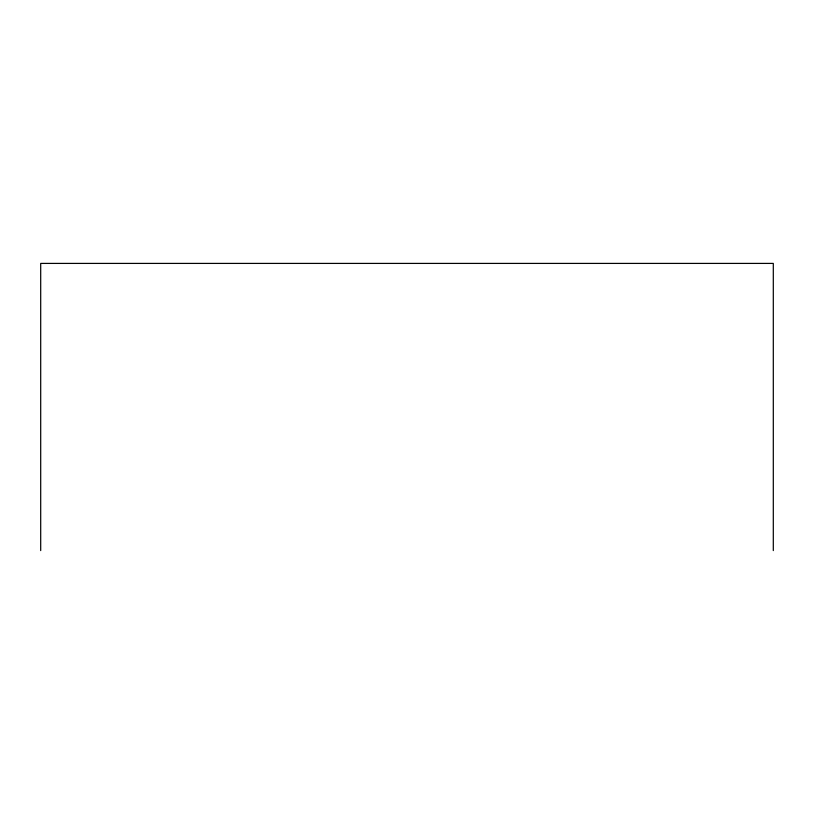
<?xml version="1.0" encoding="UTF-8"?>
<svg xmlns="http://www.w3.org/2000/svg" width="814" height="814" viewBox="0 0 814 814"><rect width="100%" height="100%" fill="white"/><g stroke="black" fill="none" stroke-linecap="round" stroke-linejoin="round"><path stroke-width="1.22" d="M773.3 550.59L773.3 263.41L40.7 263.41L40.7 550.59"/></g></svg>
